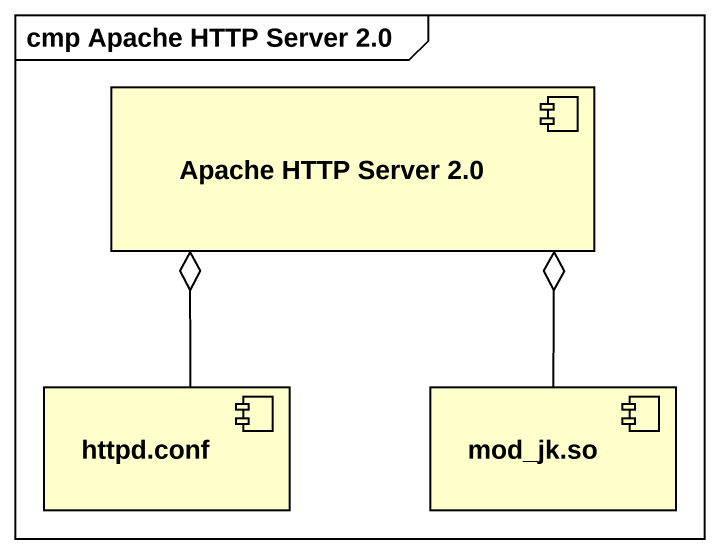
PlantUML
@startuml
mainframe cmp Apache HTTP Server 2.0
component "Apache HTTP Server 2.0" as Apache_HTTP_Server_2_0
component "httpd.conf" as httpd_conf
component "mod_jk.so" as mod_jk_so
httpd_conf -up-o Apache_HTTP_Server_2_0
mod_jk_so -up-o Apache_HTTP_Server_2_0
@enduml
